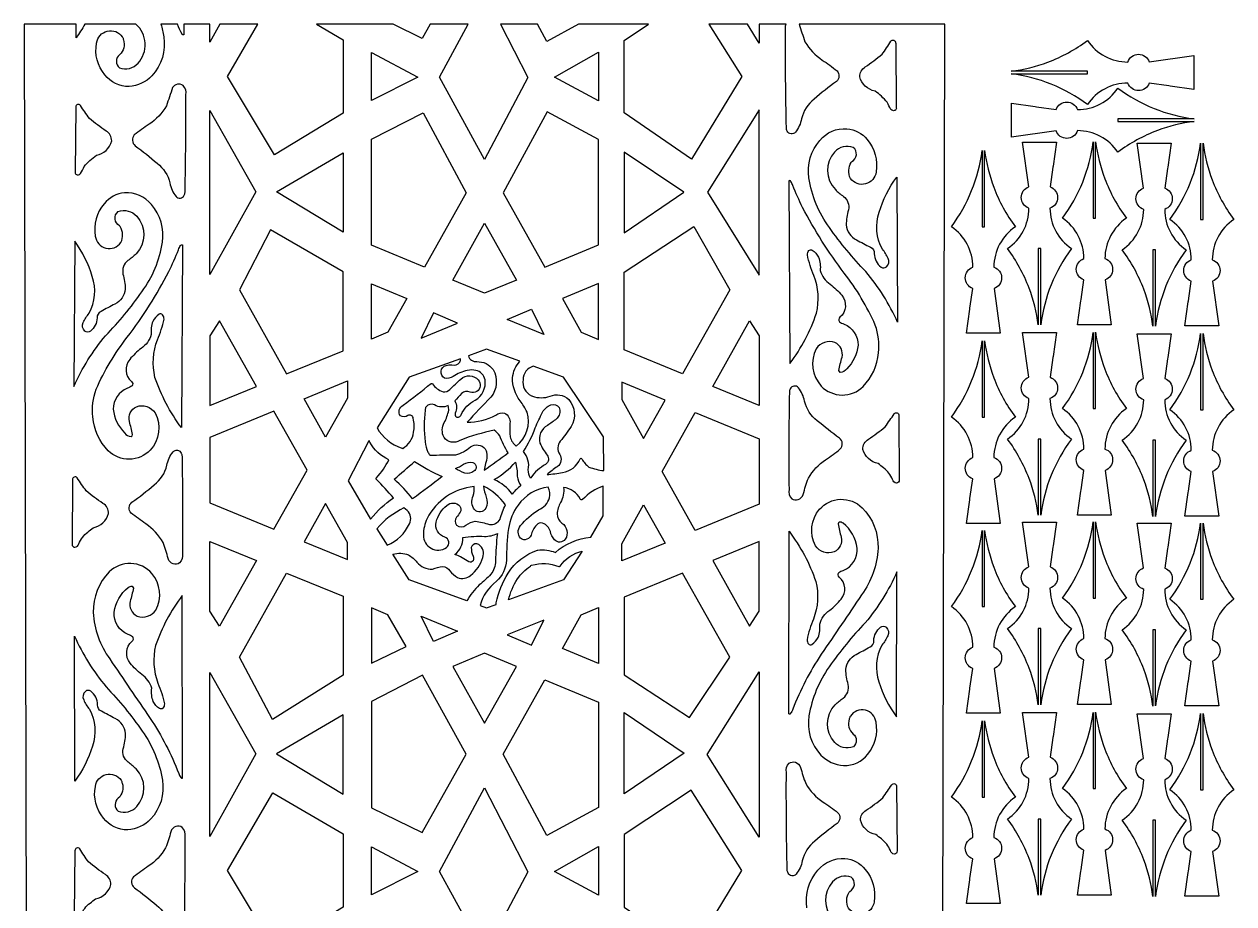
# Model space of a CAD drawing. Header units: millimetres. Extents: x -2260 to -1269, y 1307 to 3290.
# Drawn here: x -2260 to -1269, y 2569 to 3290 of the extents above; entities that cross this region are included whole.
import ezdxf

# ---------------------------------------------------------------- set-up
doc = ezdxf.new("R2010")
doc.units = ezdxf.units.MM
doc.layers.add('Default', color=70, linetype='Continuous')

msp = doc.modelspace()

# ---------------------------------------------------------------- linework, layer by layer
at = {"layer": 'Default'}
for points in [[(-1509.79, 1306.6), (-1505.45, 3289.6), (-1625, 3289.6, 0.00305), (-1620.13, 3275.26, 0.115997), (-1605.93, 3260.23, -0.015127), (-1593.83, 3251.45, -0.42383), (-1594.45, 3242.65, 0.020506), (-1612.61, 3228.21, 0.174932), (-1622.96, 3212.11, -0.123758), (-1628.01, 3201.12, -0.573222), (-1634.63, 3202.04, -0.123075), (-1635.38, 3204.6, -0.006777), (-1636.01, 3284.35, -0.175957), (-1635.52, 3289.6), (-1657.55, 3289.6), (-1657.55, 3274.17), (-1667.31, 3289.6), (-1698.93, 3289.6), (-1671.9, 3246.83), (-1713.24, 3178.98), (-1768.35, 3217.01), (-1768.35, 3276.35), (-1748.34, 3289.6), (-1805.72, 3289.6), (-1831.74, 3275.46), (-1839.3, 3289.6), (-1869.67, 3289.6), (-1847.17, 3245.96), (-1882.66, 3178.84), (-1919.61, 3246.24), (-1896.24, 3289.6), (-1927.32, 3289.6), (-1933.82, 3278.01), (-1957.43, 3289.6), (-2020.34, 3289.6), (-1998.5, 3276.86), (-1998.5, 3216.82), (-2054.9, 3182.66), (-2093.37, 3246.85), (-2068.31, 3289.6), (-2099.53, 3289.6), (-2107.71, 3274.89), (-2107.71, 3289.6), (-2129.1, 3289.6), (-2129.09, 3280.92, -0.424748), (-2130.55, 3281.46, -0.043468), (-2134.16, 3289.6), (-2147.85, 3289.6, -0.028377), (-2145.57, 3279.35, -0.233622), (-2155.23, 3247.31, -0.183691), (-2173.95, 3238.58, -0.239584), (-2193.7, 3248.08, -0.230445), (-2200.52, 3274.12, -0.690603), (-2179.47, 3279.23, -0.088334), (-2178.56, 3276.82, -0.299533), (-2181.72, 3264.51, 0.475634), (-2181.9, 3253.94, 0.308512), (-2166.6, 3257.64, 0.417762), (-2168.28, 3289.6), (-2210.25, 3289.6, -0.035265), (-2217.37, 3278.5), (-2217.39, 3289.6), (-2259.87, 3289.6), (-2255.54, 1306.6)], [(-1618.51, 2565.75, -0.22635), (-1609.5, 2596.56, -0.242341), (-1587.46, 2606.11, -0.208918), (-1570.85, 2597.23, -0.224816), (-1563.49, 2570.73, -0.688915), (-1584.51, 2565.45, -0.265065), (-1583.84, 2578.53, -0.015041), (-1583.34, 2579.16, 0.529776), (-1582.2, 2590.79, 0.308634), (-1597.48, 2586.99, 0.394552), (-1596.91, 2556.21, 0.040002)]]:
    msp.add_lwpolyline(points, format="xyb", dxfattribs=at)
for points in [[(-1545.84, 3274.36), (-1545.83, 3274.17), (-1545.31, 3221.35, -0.583524), (-1548.1, 3218.85, -0.213218), (-1549.74, 3219.82, -0.026857), (-1552.8, 3225.59, 0.067631), (-1562.72, 3234.77, -0.290968), (-1575.31, 3246.56, -0.262406), (-1570.71, 3254.68, 0.025663), (-1556.99, 3264.95, 0.012763), (-1549.7, 3275.66, -0.726847)], [(-1451.2, 3251.01, 0.056763), (-1421.03, 3258.53, 0.069714), (-1388.73, 3276.22, 0.247243), (-1355.57, 3258.62, -0.716421), (-1338.06, 3258.75), (-1301.44, 3263.86), (-1301.44, 3236.16), (-1321.03, 3238.9), (-1322.03, 3239.04), (-1338.1, 3241.29, -0.706462), (-1355.53, 3241.4, 0.248623), (-1388.73, 3223.8, 0.128873), (-1451.12, 3249), (-1388.73, 3249), (-1388.73, 3251.02), (-1451.2, 3251.02)], [(-2169.02, 3190.07, -0.020506), (-2150.86, 3175.63, -0.174932), (-2140.51, 3159.52, 0.123758), (-2135.46, 3148.54, 0.573222), (-2128.84, 3149.45, 0.123075), (-2128.09, 3152.02, 0.006777), (-2127.46, 3231.76, 0.269714), (-2129.72, 3239.45, 0.42653), (-2138.27, 3237.63, -0.00318), (-2143.34, 3222.68, -0.115997), (-2157.55, 3207.65, 0.015127), (-2169.64, 3198.87, 0.42383)], [(-1301.25, 3209.99, 0.056763), (-1331.43, 3202.47, 0.069714), (-1363.73, 3184.78, 0.247243), (-1396.88, 3202.38, -0.716421), (-1414.39, 3202.25), (-1451.02, 3197.14), (-1451.02, 3224.84), (-1431.43, 3222.1), (-1430.43, 3221.96), (-1414.35, 3219.71, -0.706462), (-1396.92, 3219.6, 0.248623), (-1363.73, 3237.2, 0.128873), (-1301.33, 3212), (-1363.73, 3212), (-1363.73, 3209.98), (-1301.25, 3209.98)], [(-2217.63, 3221.78), (-2217.64, 3221.59), (-2218.17, 3168.77, 0.583524), (-2215.37, 3166.27, 0.213218), (-2213.73, 3167.24, 0.026857), (-2210.67, 3173.01, -0.067631), (-2200.75, 3182.19, 0.290968), (-2188.16, 3193.98, 0.262406), (-2192.76, 3202.1, -0.025663), (-2206.48, 3212.36, -0.012763), (-2213.78, 3223.08, 0.726847)], [(-1553.36, 3090.83, 0.353881), (-1552.01, 3097.74, 0.082113), (-1556.76, 3105.35, -0.208904), (-1559.37, 3135.55, -0.086345), (-1544.98, 3164.33), (-1544.24, 3045.47, 0.068438), (-1570.32, 3086.97, -0.038835), (-1600.08, 3123, -0.121623), (-1616.86, 3163.62, -0.22635), (-1607.85, 3194.43, -0.242341), (-1585.81, 3203.98, -0.208918), (-1569.2, 3195.1, -0.224816), (-1561.85, 3168.61, -0.688915), (-1582.86, 3163.32, -0.265065), (-1582.19, 3176.4, -0.015041), (-1581.69, 3177.04, 0.529776), (-1580.55, 3188.66, 0.308634), (-1595.83, 3184.87, 0.394552), (-1595.26, 3154.09, 0.040002), (-1588.64, 3148.56, -0.299751), (-1584.54, 3137.51, 0.063831), (-1586.43, 3125.16, 0.255589), (-1577.98, 3112.9, -0.006267), (-1566.54, 3106.88, -0.333186), (-1563.41, 3101.6, 0.216277), (-1557.79, 3090.6, 0.361529)], [(-1429.01, 3043.25, 0.056763), (-1436.53, 3073.43, 0.069714), (-1454.22, 3105.73, 0.247243), (-1436.62, 3138.88, -0.716421), (-1436.75, 3156.39), (-1441.86, 3193.02), (-1414.16, 3193.02), (-1416.9, 3173.43), (-1417.04, 3172.43), (-1419.29, 3156.35, -0.706462), (-1419.4, 3138.92, 0.248623), (-1401.8, 3105.73, 0.128873), (-1427, 3043.33), (-1427, 3105.73), (-1429.02, 3105.73), (-1429.02, 3043.25)], [(-1381.99, 3193.2, 0.056763), (-1374.47, 3163.03, 0.069714), (-1356.78, 3130.73, 0.247243), (-1374.38, 3097.57, -0.716421), (-1374.25, 3080.06), (-1369.14, 3043.44), (-1396.84, 3043.44), (-1394.1, 3063.03), (-1393.96, 3064.03), (-1391.71, 3080.1, -0.706462), (-1391.6, 3097.53, 0.248623), (-1409.2, 3130.73, 0.128873), (-1384, 3193.12), (-1384, 3130.73), (-1381.98, 3130.73), (-1381.98, 3193.2)], [(-1335.01, 3042.25, 0.056763), (-1342.53, 3072.43, 0.069714), (-1360.22, 3104.73, 0.247243), (-1342.62, 3137.88, -0.716421), (-1342.75, 3155.39), (-1347.86, 3192.02), (-1320.16, 3192.02), (-1322.9, 3172.43), (-1323.04, 3171.43), (-1325.29, 3155.35, -0.706462), (-1325.4, 3137.92, 0.248623), (-1307.8, 3104.73, 0.128873), (-1333, 3042.33), (-1333, 3104.73), (-1335.02, 3104.73), (-1335.02, 3042.25)], [(-1293.99, 3192.2, 0.056763), (-1286.47, 3162.03, 0.069714), (-1268.78, 3129.73, 0.247243), (-1286.38, 3096.57, -0.716421), (-1286.25, 3079.06), (-1281.14, 3042.44), (-1308.84, 3042.44), (-1306.1, 3062.03), (-1305.96, 3063.03), (-1303.71, 3079.1, -0.706462), (-1303.6, 3096.53, 0.248623), (-1321.2, 3129.73, 0.128873), (-1296, 3192.12), (-1296, 3129.73), (-1293.98, 3129.73), (-1293.98, 3192.2)], [(-1472.99, 3186.2, 0.056763), (-1465.47, 3156.03, 0.069714), (-1447.78, 3123.73, 0.247243), (-1465.38, 3090.57, -0.716421), (-1465.25, 3073.06), (-1460.14, 3036.44), (-1487.84, 3036.44), (-1485.1, 3056.03), (-1484.96, 3057.03), (-1482.71, 3073.1, -0.706462), (-1482.6, 3090.53, 0.248623), (-1500.2, 3123.73, 0.128873), (-1475, 3186.12), (-1475, 3123.73), (-1472.98, 3123.73), (-1472.98, 3186.2)], [(-1609.05, 3098.75, -0.124595), (-1607.72, 3087.89, 0.172423), (-1599.48, 3076.62, -0.054769), (-1590.04, 3067.48, -0.410266), (-1591.48, 3049.49, 0.433271), (-1591.93, 3045.82, 0.077861), (-1588.16, 3043.99, -0.30209), (-1576.58, 3026.7, -0.166916), (-1585.94, 3007.23, -0.240467), (-1591.28, 3004.38, -0.249398), (-1592.31, 3005.96, -0.027776), (-1589.76, 3016.74, 0.350829), (-1595.56, 3028.84, 0.341045), (-1610.89, 3023.75, 0.314169), (-1606.87, 2993.19, 0.418503), (-1572.54, 2992.76, 0.174326), (-1559.82, 3020.42, 0.109576), (-1562.56, 3043.07, 0.062275), (-1588.04, 3085.74, -0.041735), (-1622.14, 3139.53, -0.014891), (-1630.08, 3157.46, 0.086617), (-1631.79, 3160.81, 0.424926), (-1633.25, 3161.35), (-1632.44, 3011.69, 0.07905), (-1610.74, 3052.88, 0.152063), (-1612.8, 3083.68, -0.051417), (-1618.15, 3100.6, -0.189517), (-1616.97, 3104.1, -0.346809), (-1614.13, 3104.51, -0.126453)], [(-2210.11, 3038.24, -0.353881), (-2211.47, 3045.16, -0.082113), (-2206.71, 3052.76, 0.208904), (-2204.1, 3082.97, 0.086345), (-2218.49, 3111.75), (-2219.23, 2992.89, -0.068438), (-2193.15, 3034.39, 0.038835), (-2163.39, 3070.41, 0.121623), (-2146.61, 3111.04, 0.22635), (-2155.62, 3141.84, 0.242341), (-2177.66, 3151.4, 0.208918), (-2194.27, 3142.52, 0.224816), (-2201.63, 3116.02, 0.688915), (-2180.61, 3110.74, 0.265065), (-2181.28, 3123.82, 0.015041), (-2181.78, 3124.45, -0.529776), (-2182.92, 3136.08, -0.308634), (-2167.64, 3132.28, -0.394552), (-2168.21, 3101.5, -0.040002), (-2174.84, 3095.98, 0.299751), (-2178.93, 3084.93, -0.063831), (-2177.04, 3072.57, -0.255589), (-2185.49, 3060.32, 0.006267), (-2196.93, 3054.3, 0.333186), (-2200.06, 3049.02, -0.216277), (-2205.68, 3038.01, -0.361529)], [(-2154.43, 3046.17, 0.124595), (-2155.76, 3035.3, -0.172423), (-2163.99, 3024.03, 0.054769), (-2173.43, 3014.89, 0.410266), (-2171.99, 2996.91, -0.433271), (-2171.54, 2993.24, -0.077861), (-2175.32, 2991.41, 0.30209), (-2186.9, 2974.12, 0.166916), (-2177.53, 2954.65, 0.240467), (-2172.19, 2951.79, 0.249398), (-2171.16, 2953.37, 0.027776), (-2173.71, 2964.16, -0.350829), (-2167.91, 2976.26, -0.341045), (-2152.58, 2971.17, -0.314169), (-2156.6, 2940.6, -0.418503), (-2190.94, 2940.18, -0.174326), (-2203.65, 2967.84, -0.109576), (-2200.91, 2990.49, -0.062275), (-2175.43, 3033.15, 0.041735), (-2141.33, 3086.94, 0.014891), (-2133.4, 3104.87, -0.086617), (-2131.68, 3108.23, -0.424926), (-2130.22, 3108.76), (-2131.03, 2959.11, -0.07905), (-2152.74, 3000.29, -0.152063), (-2150.67, 3031.1, 0.051417), (-2145.32, 3048.02, 0.189517), (-2146.51, 3051.52, 0.346809), (-2149.34, 3051.93, 0.126453)], [(-1429.01, 2887.25, 0.056763), (-1436.53, 2917.42, 0.069714), (-1454.22, 2949.72, 0.247243), (-1436.62, 2982.87, -0.716421), (-1436.75, 3000.39), (-1441.86, 3037.01), (-1414.16, 3037.01), (-1416.9, 3017.42), (-1417.04, 3016.42), (-1419.29, 3000.35, -0.706462), (-1419.4, 2982.92, 0.248623), (-1401.8, 2949.72, 0.128873), (-1427, 2887.33), (-1427, 2949.72), (-1429.02, 2949.72), (-1429.02, 2887.25)], [(-1381.99, 3037.19, 0.056763), (-1374.47, 3007.02, 0.069714), (-1356.78, 2974.72, 0.247243), (-1374.38, 2941.57, -0.716421), (-1374.25, 2924.06), (-1369.14, 2887.43), (-1396.84, 2887.43), (-1394.1, 2907.02), (-1393.96, 2908.02), (-1391.71, 2924.1, -0.706462), (-1391.6, 2941.53, 0.248623), (-1409.2, 2974.72, 0.128873), (-1384, 3037.12), (-1384, 2974.72), (-1381.98, 2974.72), (-1381.98, 3037.19)], [(-1335.01, 2886.25, 0.056763), (-1342.53, 2916.42, 0.069714), (-1360.22, 2948.72, 0.247243), (-1342.62, 2981.87, -0.716421), (-1342.75, 2999.39), (-1347.86, 3036.01), (-1320.16, 3036.01), (-1322.9, 3016.42), (-1323.04, 3015.42), (-1325.29, 2999.35, -0.706462), (-1325.4, 2981.92, 0.248623), (-1307.8, 2948.72, 0.128873), (-1333, 2886.33), (-1333, 2948.72), (-1335.02, 2948.72), (-1335.02, 2886.25)], [(-1293.99, 3036.19, 0.056763), (-1286.47, 3006.02, 0.069714), (-1268.78, 2973.72, 0.247243), (-1286.38, 2940.57, -0.716421), (-1286.25, 2923.06), (-1281.14, 2886.43), (-1308.84, 2886.43), (-1306.1, 2906.02), (-1305.96, 2907.02), (-1303.71, 2923.1, -0.706462), (-1303.6, 2940.53, 0.248623), (-1321.2, 2973.72, 0.128873), (-1296, 3036.12), (-1296, 2973.72), (-1293.98, 2973.72), (-1293.98, 3036.19)], [(-1881.1, 3023.33), (-1895.91, 3017.96, 0.374449), (-1889, 3013.16, -0.256515), (-1875.63, 3006.63, -0.308165), (-1877.48, 2984.01, 0.007627), (-1896.97, 2963.54, 0.130802), (-1873.46, 2969.44, -0.19928), (-1866.22, 2970.98, -0.307239), (-1861.86, 2962.71, 0.042642), (-1861.64, 2951.61, 0.180927), (-1856.81, 2944.01, 0.319504), (-1847.88, 2971.75, 0.054033), (-1853.61, 2981.17, -0.166081), (-1859.72, 3000.01, -0.169094), (-1853.77, 3013.42)], [(-1472.99, 3030.19, 0.056763), (-1465.47, 3000.02, 0.069714), (-1447.78, 2967.72, 0.247243), (-1465.38, 2934.57, -0.716421), (-1465.25, 2917.06), (-1460.14, 2880.43), (-1487.84, 2880.43), (-1485.1, 2900.02), (-1484.96, 2901.02), (-1482.71, 2917.1, -0.706462), (-1482.6, 2934.53, 0.248623), (-1500.2, 2967.72, 0.128873), (-1475, 3030.12), (-1475, 2967.72), (-1472.98, 2967.72), (-1472.98, 3030.19)], [(-1970.72, 2958.88, 0.191192), (-1950.53, 2942.4, 0.005248), (-1949.65, 2942.1, 0.227781), (-1940.8, 2955.27, 0.101613), (-1941.08, 2966.73, 0.518279), (-1945.62, 2969.06, -0.289941), (-1951.66, 2968.67, -0.471569), (-1949.34, 2977.48, 0.003928), (-1926.45, 2995.18, -0.388198), (-1925.24, 2995.07, 0.184808), (-1916.62, 2988.5, 0.215902), (-1911, 2990.31, -0.027099), (-1901.98, 2998.86, -0.434971), (-1887.87, 2998.14, -0.432111), (-1888.96, 2988.67, -0.239954), (-1894.39, 2988.14, 0.305245), (-1901.63, 2986.95, -0.004872), (-1907.07, 2980.97, -0.247573), (-1906.71, 2971.03, 0.257412), (-1905.98, 2967.89, 0.440874), (-1901.88, 2969.63, -0.161643), (-1890.37, 2981.7, 0.313158), (-1882.3, 2998.18, 0.315774), (-1889.81, 3005.96, 0.132981), (-1896.86, 3005.89, 0.098884), (-1908.36, 3000.93, -0.214489), (-1915.53, 2999.71, -0.680386), (-1914.08, 3010.01, -0.12562), (-1909.54, 3010.41, 0.329253), (-1902.91, 3012.84, 0.195203), (-1902.52, 3015.56), (-1944.33, 3000.38)], [(-1785.01, 2923.87), (-1785.34, 2951.59), (-1817.86, 3000.38), (-1842.88, 3009.45, 0.320336), (-1851.12, 2998.41, 0.331969), (-1844.28, 2985.25, 0.014567), (-1843.39, 2984.78, 0.163555), (-1829.04, 2984.75, -0.301709), (-1813.69, 2982.23, -0.313436), (-1811.61, 2959.96, -0.020953), (-1820.66, 2947.96, 0.307944), (-1821.12, 2937.2, -0.400323), (-1823.05, 2927.09, 0.039296), (-1831.48, 2920.69, 0.02405), (-1818.74, 2922.26, 0.259406), (-1804.42, 2933.49, -0.587979), (-1802.9, 2933.53, 0.111986), (-1797.15, 2926.81, 0.056208)], [(-1625.79, 2900.11, 0.24666), (-1621.57, 2904.39, -0.027343), (-1617.38, 2917.66, -0.115738), (-1603.24, 2932.78, 0.015094), (-1591.18, 2941.64, 0.448773), (-1591.91, 2950.49, -0.020778), (-1610.06, 2964.76, -0.175205), (-1620.47, 2980.8, 0.124943), (-1625.57, 2991.75, 0.5741), (-1632.19, 2990.79, 0.122783), (-1632.92, 2988.22, 0.006777), (-1633.23, 2908.47, 0.263913), (-1630.93, 2900.79, 0.217884)], [(-1927.42, 2936.5, -0.002135), (-1906.29, 2936.91, 0.11238), (-1894.15, 2943.24, -0.396764), (-1882.18, 2941.61, -0.112924), (-1881.2, 2939.38, -0.144638), (-1881.89, 2929.66, 0.024127), (-1883.06, 2924.28, 0.008608), (-1863.38, 2938.46, -0.040978), (-1870.29, 2952.47, 0.119194), (-1874.82, 2956.9, 0.043721), (-1902.92, 2948.63, -0.406382), (-1915.89, 2951.07, -0.254662), (-1915.67, 2963.31, 0.074005), (-1912.05, 2973.41, 0.078937), (-1912.43, 2977.14, -0.239674), (-1923.72, 2977.68, 0.346212), (-1930.63, 2976.2, 0.166462), (-1931.29, 2973.41, 0.060766), (-1931.34, 2947.58, 0.090993), (-1929.07, 2939.01), (-1929.07, 2939.01, 0.070578)], [(-1850.77, 2939.53, 0.054461), (-1841.19, 2958.91, -0.017492), (-1835.15, 2971.74, -0.170857), (-1828.38, 2977.68, -0.30963), (-1821.62, 2975.54, -0.325592), (-1822.71, 2967.58, -0.038721), (-1823.81, 2966.35, -0.044167), (-1831.11, 2960.94, 0.353711), (-1837.28, 2946.35, 0.066387), (-1831.36, 2936.63, -0.411746), (-1832.63, 2928.98, 0.121544), (-1844.73, 2918.09), (-1844.73, 2918.09), (-1845.08, 2917.56, -0.143735), (-1846.86, 2924.65, 0.23007)], [(-1545.13, 2913.63, -0.313125), (-1548.38, 2916.51, 0.139791), (-1555.72, 2926.09, 0.018926), (-1560.24, 2929.68, -0.281138), (-1572.75, 2941.25, -0.274793), (-1568.15, 2949.63, 0.0257), (-1554.39, 2959.82, 0.012781), (-1547.05, 2970.5, -0.748896), (-1543.19, 2968.99), (-1542.88, 2916.17, -0.399837)], [(-1977.33, 2948.49), (-1977.85, 2947.67), (-1994.35, 2915.44), (-1976.03, 2884.23, -0.07883), (-1957.37, 2901.45, 0.009925), (-1971.14, 2916.68, -0.426734), (-1971.21, 2917.94, 0.065646), (-1960.99, 2932.82, -0.17501), (-1976.71, 2947.25), (-1976.71, 2947.25, -0.010745)], [(-2137.68, 2847.53, -0.24666), (-2141.9, 2851.81, 0.027343), (-2146.09, 2865.08, 0.115738), (-2160.23, 2880.2, -0.015094), (-2172.29, 2889.05, -0.448773), (-2171.56, 2897.91, 0.020778), (-2153.42, 2912.18, 0.175205), (-2143, 2928.21, -0.124943), (-2137.9, 2939.16, -0.5741), (-2131.28, 2938.21, -0.122783), (-2130.55, 2935.64, -0.006777), (-2130.25, 2855.89, -0.263913), (-2132.54, 2848.21, -0.217884)], [(-1917.53, 2919.07, -0.015325), (-1941.63, 2900.89, 0.04614), (-1956.78, 2916.79, 0.005713), (-1940.05, 2931.34, 0.038778)], [(-1906.6, 2925.68, 0.082143), (-1899.91, 2929.03, -0.235479), (-1892.18, 2930.43, -0.640175), (-1891.56, 2923.31, -0.234123), (-1898.97, 2921.75, -0.021157)], [(-1860, 2904.6, 0.129064), (-1874.67, 2916.53, 0.074171), (-1857.29, 2930.85, -0.070702), (-1855.95, 2919.28, 0.113861), (-1852.83, 2911.66, 0.063971), (-1859.92, 2904.71), (-1859.92, 2904.71)], [(-2218.35, 2861.04, 0.313125), (-2215.09, 2863.92, -0.139791), (-2207.75, 2873.5, -0.018926), (-2203.23, 2877.09, 0.281138), (-2190.72, 2888.67, 0.274793), (-2195.32, 2897.05, -0.0257), (-2209.08, 2907.24, -0.012781), (-2216.42, 2917.92, 0.748896), (-2220.28, 2916.4), (-2220.6, 2863.58, 0.399837)], [(-1865.5, 2895.88, 0.119776), (-1883.56, 2911.26, 0.045698), (-1881.28, 2902.08, -0.192011), (-1881.64, 2893.1, -0.524316), (-1890.98, 2891.89, -0.261481), (-1892.11, 2903.17, 0.130982), (-1891.3, 2910.81, 0.254858), (-1929.72, 2884.68, 0.110118), (-1932.77, 2871.16, 0.610354), (-1913.85, 2860.85, 0.572121), (-1915.24, 2869.49, -0.391735), (-1922.4, 2881.73, -0.157271), (-1913.68, 2895.28, -0.427734), (-1903.04, 2894.81, -0.320865), (-1902.68, 2889.73, -0.060779), (-1905.8, 2885.66, 0.322721), (-1905.7, 2879.22), (-1905.7, 2879.22, 0.355403), (-1897.89, 2879.25, -0.113621), (-1890.24, 2882.37, -0.056422), (-1878.76, 2879.68, 0.27598), (-1869.93, 2884.02, -0.051473)], [(-1795.64, 2869.3), (-1785.44, 2886.82), (-1785.37, 2911.27, 0.125472), (-1802.45, 2900.1, -0.534392), (-1804.21, 2900.84, 0.235946), (-1817.94, 2910.13, -0.161189), (-1820.38, 2897.76, 0.093652), (-1823.26, 2888.48, 0.24212), (-1819.24, 2880.92, -0.407968), (-1816.54, 2867.65, -0.48972), (-1825.34, 2867.24, -0.137177), (-1828.78, 2874, 0.259964), (-1835.07, 2880.78, 0.294367), (-1840.16, 2879.24, 0.115694), (-1844.6, 2870.94, -0.260914), (-1849.52, 2867.15, -0.193615), (-1853.11, 2868.45, -0.35846), (-1853.36, 2878.8, -0.078424), (-1838.38, 2891.76, 0.227439), (-1829.49, 2901.63, 0.180437), (-1830.47, 2910.3, 0.218334), (-1855.13, 2895.52, 0.128012), (-1863.06, 2876.35, 0.039134), (-1864.64, 2850.41, -0.192198), (-1872.99, 2833.21, 0.160372), (-1886.36, 2813.25), (-1881.1, 2811.36), (-1873.26, 2814.2, -0.083565), (-1873.15, 2815.58, -0.090015), (-1863.38, 2839.91, -0.164998), (-1839.34, 2858.78, -0.062986), (-1839.13, 2858.83, -0.112581), (-1824.66, 2856.89, -0.157496)], [(-1609.38, 2787.26, 0.124348), (-1608.1, 2798.14, -0.171984), (-1599.91, 2809.46, 0.053003), (-1590.51, 2818.65, 0.410921), (-1592.02, 2836.64, -0.433717), (-1592.49, 2840.3, -0.077739), (-1588.72, 2842.16, 0.322399), (-1577.4, 2860.43, 0.197218), (-1588.89, 2880.82, 0.160321), (-1592.01, 2881.75, 0.249131), (-1593.03, 2880.16, 0.027786), (-1590.44, 2869.39, -0.350097), (-1596.19, 2857.26, -0.341491), (-1611.53, 2862.25, -0.306802), (-1608.18, 2892.2, -0.432338), (-1573.3, 2893.48, -0.206013), (-1560.23, 2860.31, -0.144673), (-1573.76, 2822.15, -0.003386), (-1606.85, 2773.51, 0.053849), (-1630.17, 2728.42, -0.086443), (-1631.87, 2725.06, -0.424748), (-1633.33, 2724.51), (-1633.13, 2874.17, -0.079206), (-1611.26, 2833.12, -0.152055), (-1613.2, 2802.31, 0.051326), (-1618.48, 2785.35, 0.172307), (-1617.3, 2781.86, 0.346332), (-1614.44, 2781.47, 0.126385)], [(-1971.02, 2876.28), (-1962.38, 2862.68, 0.190755), (-1944.24, 2880.41, 0.360966), (-1946.14, 2891.09), (-1948.76, 2893.46, 0.094875)], [(-1472.99, 2874.93, 0.056763), (-1465.47, 2844.75, 0.069714), (-1447.78, 2812.45, 0.247243), (-1465.38, 2779.3, -0.716421), (-1465.25, 2761.79), (-1460.14, 2725.16), (-1487.84, 2725.16), (-1485.1, 2744.75), (-1484.96, 2745.75), (-1482.71, 2761.83, -0.706462), (-1482.6, 2779.26, 0.248623), (-1500.2, 2812.45, 0.128873), (-1475, 2874.85), (-1475, 2812.45), (-1472.98, 2812.45), (-1472.98, 2874.93)], [(-1429.01, 2731.98, 0.056763), (-1436.53, 2762.15, 0.069714), (-1454.22, 2794.45, 0.247243), (-1436.62, 2827.61, -0.716421), (-1436.75, 2845.12), (-1441.86, 2881.74), (-1414.16, 2881.74), (-1416.9, 2862.15), (-1417.04, 2861.15), (-1419.29, 2845.08, -0.706462), (-1419.4, 2827.65, 0.248623), (-1401.8, 2794.45, 0.128873), (-1427, 2732.06), (-1427, 2794.45), (-1429.02, 2794.45), (-1429.02, 2731.98)], [(-1381.99, 2881.93, 0.056763), (-1374.47, 2851.75, 0.069714), (-1356.78, 2819.45, 0.247243), (-1374.38, 2786.3, -0.716421), (-1374.25, 2768.79), (-1369.14, 2732.16), (-1396.84, 2732.16), (-1394.1, 2751.75), (-1393.96, 2752.75), (-1391.71, 2768.83, -0.706462), (-1391.6, 2786.26, 0.248623), (-1409.2, 2819.45, 0.128873), (-1384, 2881.85), (-1384, 2819.45), (-1381.98, 2819.45), (-1381.98, 2881.93)], [(-1335.01, 2730.98, 0.056763), (-1342.53, 2761.15, 0.069714), (-1360.22, 2793.45, 0.247243), (-1342.62, 2826.61, -0.716421), (-1342.75, 2844.12), (-1347.86, 2880.74), (-1320.16, 2880.74), (-1322.9, 2861.15), (-1323.04, 2860.15), (-1325.29, 2844.08, -0.706462), (-1325.4, 2826.65, 0.248623), (-1307.8, 2793.45, 0.128873), (-1333, 2731.06), (-1333, 2793.45), (-1335.02, 2793.45), (-1335.02, 2730.98)], [(-1293.99, 2880.93, 0.056763), (-1286.47, 2850.75, 0.069714), (-1268.78, 2818.45, 0.247243), (-1286.38, 2785.3, -0.716421), (-1286.25, 2767.79), (-1281.14, 2731.16), (-1308.84, 2731.16), (-1306.1, 2750.75), (-1305.96, 2751.75), (-1303.71, 2767.83, -0.706462), (-1303.6, 2785.26, 0.248623), (-1321.2, 2818.45, 0.128873), (-1296, 2880.85), (-1296, 2818.45), (-1293.98, 2818.45), (-1293.98, 2880.93)], [(-1900.41, 2869, -0.055124), (-1882.61, 2869.98, 0.108731), (-1872.17, 2872.3, 0.025779), (-1873.69, 2849.79, -0.178289), (-1877.61, 2838.93), (-1877.61, 2838.93, -0.035364), (-1886.96, 2830.24, 0.078847), (-1897.11, 2817.16), (-1944.33, 2834.31), (-1957.75, 2855.42, -0.17089), (-1945.01, 2854.88, -0.07806), (-1938.04, 2848.91, 0.234516), (-1925.33, 2843.22, -0.056939), (-1916.88, 2845.44, -0.1886), (-1911.06, 2841.74, 0.121245), (-1904.79, 2836.32, 0.281187), (-1894.09, 2838.02, 0.151531), (-1884.16, 2852.65, 0.331289), (-1887.27, 2863.3, 0.401515), (-1893.22, 2861.95, 0.107941), (-1893.55, 2860.85, 0.119899), (-1892.14, 2853.92, -0.230232), (-1892.05, 2849.97, -0.337465), (-1895.49, 2849.1, 0.046703), (-1906.91, 2855.29, 0.244621)], [(-1820.71, 2845.72, -0.172507), (-1802.77, 2858.02), (-1817.87, 2834.31), (-1862.98, 2817.95, -0.094164), (-1855.76, 2835.13), (-1855.76, 2835.13, -0.087436), (-1845.13, 2845.64), (-1845.13, 2845.64, -0.071711), (-1844.08, 2846.38, -0.166182), (-1821.82, 2845.28, 0.382931)], [(-2154.09, 2734.68, -0.124348), (-2155.37, 2745.55, 0.171984), (-2163.57, 2756.88, -0.053003), (-2172.96, 2766.07, -0.410921), (-2171.45, 2784.05, 0.433717), (-2170.99, 2787.71, 0.077739), (-2174.75, 2789.57, -0.322399), (-2186.07, 2807.85, -0.197218), (-2174.58, 2828.24, -0.160321), (-2171.47, 2829.17, -0.249131), (-2170.44, 2827.58, -0.027786), (-2173.03, 2816.81, 0.350097), (-2167.28, 2804.67, 0.341491), (-2151.94, 2809.67, 0.306802), (-2155.29, 2839.61, 0.432338), (-2190.17, 2840.9, 0.206013), (-2203.25, 2807.72, 0.144673), (-2189.71, 2769.56, 0.003386), (-2156.62, 2720.93, -0.053849), (-2133.3, 2675.84, 0.086443), (-2131.6, 2672.47, 0.424748), (-2130.14, 2671.93), (-2130.34, 2821.58, 0.079206), (-2152.21, 2780.54, 0.152055), (-2150.27, 2749.72, -0.051326), (-2144.99, 2732.77, -0.172307), (-2146.18, 2729.28, -0.346332), (-2149.03, 2728.89, -0.126385)], [(-1553.73, 2795.54, -0.357202), (-1552.35, 2788.63, -0.082144), (-1557.07, 2781, 0.20864), (-1559.56, 2750.78, 0.086484), (-1545.05, 2722.09), (-1544.79, 2840.95, -0.068295), (-1570.71, 2799.29, 0.038709), (-1600.32, 2763.08, 0.11336), (-1616.85, 2722.94, 0.233622), (-1607.19, 2690.9, 0.183691), (-1588.47, 2682.18, 0.239584), (-1568.71, 2691.68, 0.230445), (-1561.9, 2717.71, 0.690603), (-1582.95, 2722.82, 0.088334), (-1583.86, 2720.41, 0.299533), (-1580.7, 2708.1, -0.475634), (-1580.52, 2697.53, -0.308512), (-1595.81, 2701.23, -0.394499), (-1595.36, 2732.03, -0.039778), (-1588.77, 2737.58, 0.299111), (-1584.72, 2748.66, -0.063872), (-1586.66, 2761, -0.25494), (-1578.26, 2773.31, 0.006297), (-1566.85, 2779.4, 0.332396), (-1563.74, 2784.71, -0.216468), (-1558.2, 2795.73, -0.361667)], [(-2209.74, 2742.96, 0.357202), (-2211.12, 2736.05, 0.082144), (-2206.4, 2728.42, -0.20864), (-2203.91, 2698.2, -0.086484), (-2218.42, 2669.51), (-2218.68, 2788.37, 0.068295), (-2192.76, 2746.71, -0.038709), (-2163.15, 2710.49, -0.11336), (-2146.62, 2670.36, -0.233622), (-2156.28, 2638.32, -0.183691), (-2175, 2629.59, -0.239584), (-2194.76, 2639.09, -0.230445), (-2201.57, 2665.13, -0.690603), (-2180.52, 2670.24, -0.088334), (-2179.61, 2667.83, -0.299533), (-2182.77, 2655.52, 0.475634), (-2182.95, 2644.95, 0.308512), (-2167.66, 2648.65, 0.394499), (-2168.11, 2679.44, 0.039778), (-2174.7, 2685, -0.299111), (-2178.75, 2696.07, 0.063872), (-2176.81, 2708.42, 0.25494), (-2185.21, 2720.73, -0.006297), (-2196.63, 2726.82, -0.332396), (-2199.73, 2732.12, 0.216468), (-2205.27, 2743.15, 0.361667)], [(-1429.01, 2575.98, 0.056763), (-1436.53, 2606.15, 0.069714), (-1454.22, 2638.45, 0.247243), (-1436.62, 2671.6, -0.716421), (-1436.75, 2689.12), (-1441.86, 2725.74), (-1414.16, 2725.74), (-1416.9, 2706.15), (-1417.04, 2705.15), (-1419.29, 2689.08, -0.706462), (-1419.4, 2671.64, 0.248623), (-1401.8, 2638.45, 0.128873), (-1427, 2576.06), (-1427, 2638.45), (-1429.02, 2638.45), (-1429.02, 2575.98)], [(-1381.99, 2725.92, 0.056763), (-1374.47, 2695.75, 0.069714), (-1356.78, 2663.45, 0.247243), (-1374.38, 2630.3, -0.716421), (-1374.25, 2612.79), (-1369.14, 2576.16), (-1396.84, 2576.16), (-1394.1, 2595.75), (-1393.96, 2596.75), (-1391.71, 2612.83, -0.706462), (-1391.6, 2630.26, 0.248623), (-1409.2, 2663.45, 0.128873), (-1384, 2725.84), (-1384, 2663.45), (-1381.98, 2663.45), (-1381.98, 2725.92)], [(-1472.99, 2718.92, 0.056763), (-1465.47, 2688.75, 0.069714), (-1447.78, 2656.45, 0.247243), (-1465.38, 2623.3, -0.716421), (-1465.25, 2605.79), (-1460.14, 2569.16), (-1487.84, 2569.16), (-1485.1, 2588.75), (-1484.96, 2589.75), (-1482.71, 2605.83, -0.706462), (-1482.6, 2623.26, 0.248623), (-1500.2, 2656.45, 0.128873), (-1475, 2718.84), (-1475, 2656.45), (-1472.98, 2656.45), (-1472.98, 2718.92)], [(-1335.01, 2574.98, 0.056763), (-1342.53, 2605.15, 0.069714), (-1360.22, 2637.45, 0.247243), (-1342.62, 2670.6, -0.716421), (-1342.75, 2688.12), (-1347.86, 2724.74), (-1320.16, 2724.74), (-1322.9, 2705.15), (-1323.04, 2704.15), (-1325.29, 2688.08, -0.706462), (-1325.4, 2670.64, 0.248623), (-1307.8, 2637.45, 0.128873), (-1333, 2575.06), (-1333, 2637.45), (-1335.02, 2637.45), (-1335.02, 2574.98)], [(-1293.99, 2724.92, 0.056763), (-1286.47, 2694.75, 0.069714), (-1268.78, 2662.45, 0.247243), (-1286.38, 2629.3, -0.716421), (-1286.25, 2611.79), (-1281.14, 2575.16), (-1308.84, 2575.16), (-1306.1, 2594.75), (-1305.96, 2595.75), (-1303.71, 2611.83, -0.706462), (-1303.6, 2629.26, 0.248623), (-1321.2, 2662.45, 0.128873), (-1296, 2724.84), (-1296, 2662.45), (-1293.98, 2662.45), (-1293.98, 2724.92)], [(-1627.98, 2684.93, -0.247199), (-1623.74, 2680.67, 0.027378), (-1619.5, 2667.43, 0.115997), (-1605.3, 2652.4, -0.015127), (-1593.2, 2643.62, -0.448303), (-1593.89, 2634.76, 0.020732), (-1611.98, 2620.38, 0.174932), (-1622.33, 2604.28, -0.123758), (-1627.38, 2593.29, -0.573218), (-1634, 2594.2, -0.123077), (-1634.75, 2596.77, -0.006777), (-1635.38, 2676.52, -0.269714), (-1633.12, 2684.2, -0.218938)], [(-1546.91, 2609.71, -0.308711), (-1550.18, 2612.57, 0.139977), (-1557.56, 2622.11, 0.018953), (-1562.09, 2625.68, -0.290974), (-1574.68, 2637.47, -0.262398), (-1570.08, 2645.59, 0.025663), (-1556.36, 2655.85, 0.012763), (-1549.06, 2666.57, -0.753382), (-1545.2, 2665.08), (-1544.67, 2612.26, -0.401017)], [(-2135.5, 2632.34, 0.247199), (-2139.73, 2628.09, -0.027378), (-2143.97, 2614.85, -0.115997), (-2158.18, 2599.81, 0.015127), (-2170.27, 2591.04, 0.448303), (-2169.58, 2582.18, -0.020732), (-2151.49, 2567.79, -0.174932), (-2141.14, 2551.69, 0.123758), (-2136.09, 2540.71, 0.573218), (-2129.47, 2541.62, 0.123077), (-2128.72, 2544.19, 0.006777), (-2128.09, 2623.93, 0.269714), (-2130.35, 2631.62, 0.218938)], [(-2216.56, 2557.12, 0.308711), (-2213.29, 2559.99, -0.139977), (-2205.91, 2569.52, -0.018953), (-2201.38, 2573.09, 0.290974), (-2188.79, 2584.89, 0.262398), (-2193.39, 2593, -0.025663), (-2207.11, 2603.27, -0.012763), (-2214.41, 2613.98, 0.753382), (-2218.27, 2612.49), (-2218.8, 2559.67, 0.401017)]]:
    msp.add_lwpolyline(points, format="xyb", close=True, dxfattribs=at)
for points in [[(-1975.34, 3266.45), (-1937.43, 3246.11), (-1975.34, 3227.05)], [(-1789.19, 3266.68), (-1789.19, 3226.82), (-1825.44, 3246.07)], [(-2070.19, 3152.19), (-2107.71, 3084.67), (-2107.71, 3218.87)], [(-1975.34, 3195.36), (-1933.08, 3216.85), (-1897.84, 3151.53), (-1932.02, 3090.49), (-1975.34, 3108.49)], [(-1789.19, 3195.1), (-1831.37, 3217.91), (-1867.41, 3151.53), (-1833.24, 3090.49), (-1789.19, 3108.79)], [(-1700.05, 3151.92), (-1657.55, 3084.01), (-1657.55, 3219.48)], [(-1998.5, 3184.33), (-1998.5, 3119.27), (-2053.04, 3152.38)], [(-1768.35, 3184.8), (-1768.35, 3118.57), (-1719.52, 3152.05)], [(-1882.63, 3069.2), (-1908.75, 3080.03), (-1882.63, 3126.47), (-1856.51, 3080.03)], [(-1768.35, 3022.78), (-1768.35, 3086.57), (-1711.21, 3123.85), (-1681.73, 3072.02), (-1720.41, 3003.04)], [(-1998.5, 3086.64), (-2058.15, 3121.04), (-2083.53, 3072.01), (-2044.85, 3003.04), (-1998.5, 3022.13)], [(-1975.34, 3031.68), (-1975.34, 3076.93), (-1946.38, 3064.86), (-1961.83, 3037.23)], [(-1789.19, 3077.23), (-1818.88, 3064.86), (-1803.43, 3037.23), (-1789.19, 3031.38)], [(-1924.62, 3053.01), (-1934.68, 3032.37), (-1904.81, 3044.57)], [(-1844.25, 3056.16), (-1834.2, 3035.51), (-1864.07, 3047.72)], [(-2107.71, 3034.3), (-2107.71, 2977.12), (-2069.59, 2992.83), (-2099.75, 3046.65)], [(-1657.55, 3034.3), (-1657.55, 2977.12), (-1695.68, 2992.83), (-1665.51, 3046.65)], [(-1995.03, 2983.25), (-2012.9, 2951.35), (-2030.5, 2982.73), (-1995.03, 2997.36)], [(-1770.23, 2982.15), (-1752.36, 2950.25), (-1734.76, 2981.63), (-1770.23, 2996.26)], [(-2107.71, 2924.18), (-2107.71, 2897.46), (-2055.23, 2875.83), (-2028.1, 2924.18), (-2055.23, 2972.53), (-2107.71, 2950.89)], [(-1657.55, 2923.08), (-1657.55, 2896.36), (-1710.03, 2874.73), (-1737.16, 2923.08), (-1710.03, 2971.43), (-1657.55, 2949.79)], [(-1995.03, 2865.1), (-2012.9, 2897), (-2030.5, 2865.62), (-1995.03, 2850.99)], [(-1770.23, 2864), (-1752.36, 2895.9), (-1734.76, 2864.52), (-1770.23, 2849.89)], [(-2107.71, 2808.74), (-2107.71, 2865.92), (-2069.59, 2850.2), (-2099.75, 2796.38)], [(-1657.55, 2808.74), (-1657.55, 2865.92), (-1695.68, 2850.2), (-1665.51, 2796.38)], [(-1998.5, 2820.9), (-1998.5, 2756.37), (-2056.38, 2719.92), (-2083.52, 2771.03), (-2044.85, 2839.99)], [(-1768.35, 2820.25), (-1768.35, 2756.57), (-1714.8, 2721.56), (-1681.76, 2771.08), (-1720.41, 2839.99)], [(-1975.34, 2811.35), (-1975.34, 2766.18), (-1946.8, 2779.69), (-1961.83, 2805.8)], [(-1789.19, 2811.65), (-1789.19, 2765.8), (-1818.88, 2778.17), (-1803.43, 2805.8)], [(-1924.62, 2783.94), (-1934.68, 2804.59), (-1904.81, 2792.38)], [(-1844.25, 2780.79), (-1834.2, 2801.44), (-1864.07, 2789.24)], [(-1882.63, 2774.36), (-1908.75, 2763.52), (-1882.63, 2717.08), (-1856.51, 2763.52)], [(-2070.19, 2691.76), (-2107.71, 2624.24), (-2107.71, 2758.43)], [(-1975.34, 2734.6), (-1975.34, 2647.75), (-1933.82, 2627.37), (-1897.85, 2691.52), (-1933.65, 2756.2)], [(-1700.41, 2691.3), (-1657.55, 2759.08), (-1657.55, 2623.52)], [(-1789.19, 2734.25), (-1789.19, 2647.93), (-1831.74, 2624.82), (-1867.42, 2691.5), (-1833.24, 2752.55)], [(-1768.35, 2725.62), (-1719.07, 2692.4), (-1768.35, 2659.18)], [(-1998.5, 2723.9), (-2053.04, 2691.95), (-1998.5, 2658.83)], [(-1998.5, 2626.21), (-1998.5, 2566.17), (-2054.9, 2532.01), (-2093.37, 2596.2), (-2056.09, 2659.81)], [(-1919.61, 2595.59), (-1882.66, 2664.14), (-1847.17, 2595.32), (-1882.66, 2528.19)], [(-1768.35, 2625.7), (-1768.35, 2566.36), (-1713.24, 2528.33), (-1671.9, 2596.19), (-1713.51, 2662.02)], [(-1975.34, 2615.8), (-1937.43, 2595.46), (-1975.34, 2576.4)], [(-1789.19, 2616.03), (-1789.19, 2576.17), (-1825.44, 2595.43)]]:
    msp.add_lwpolyline(points, close=True, dxfattribs=at)

doc.saveas('drawing.dxf')
